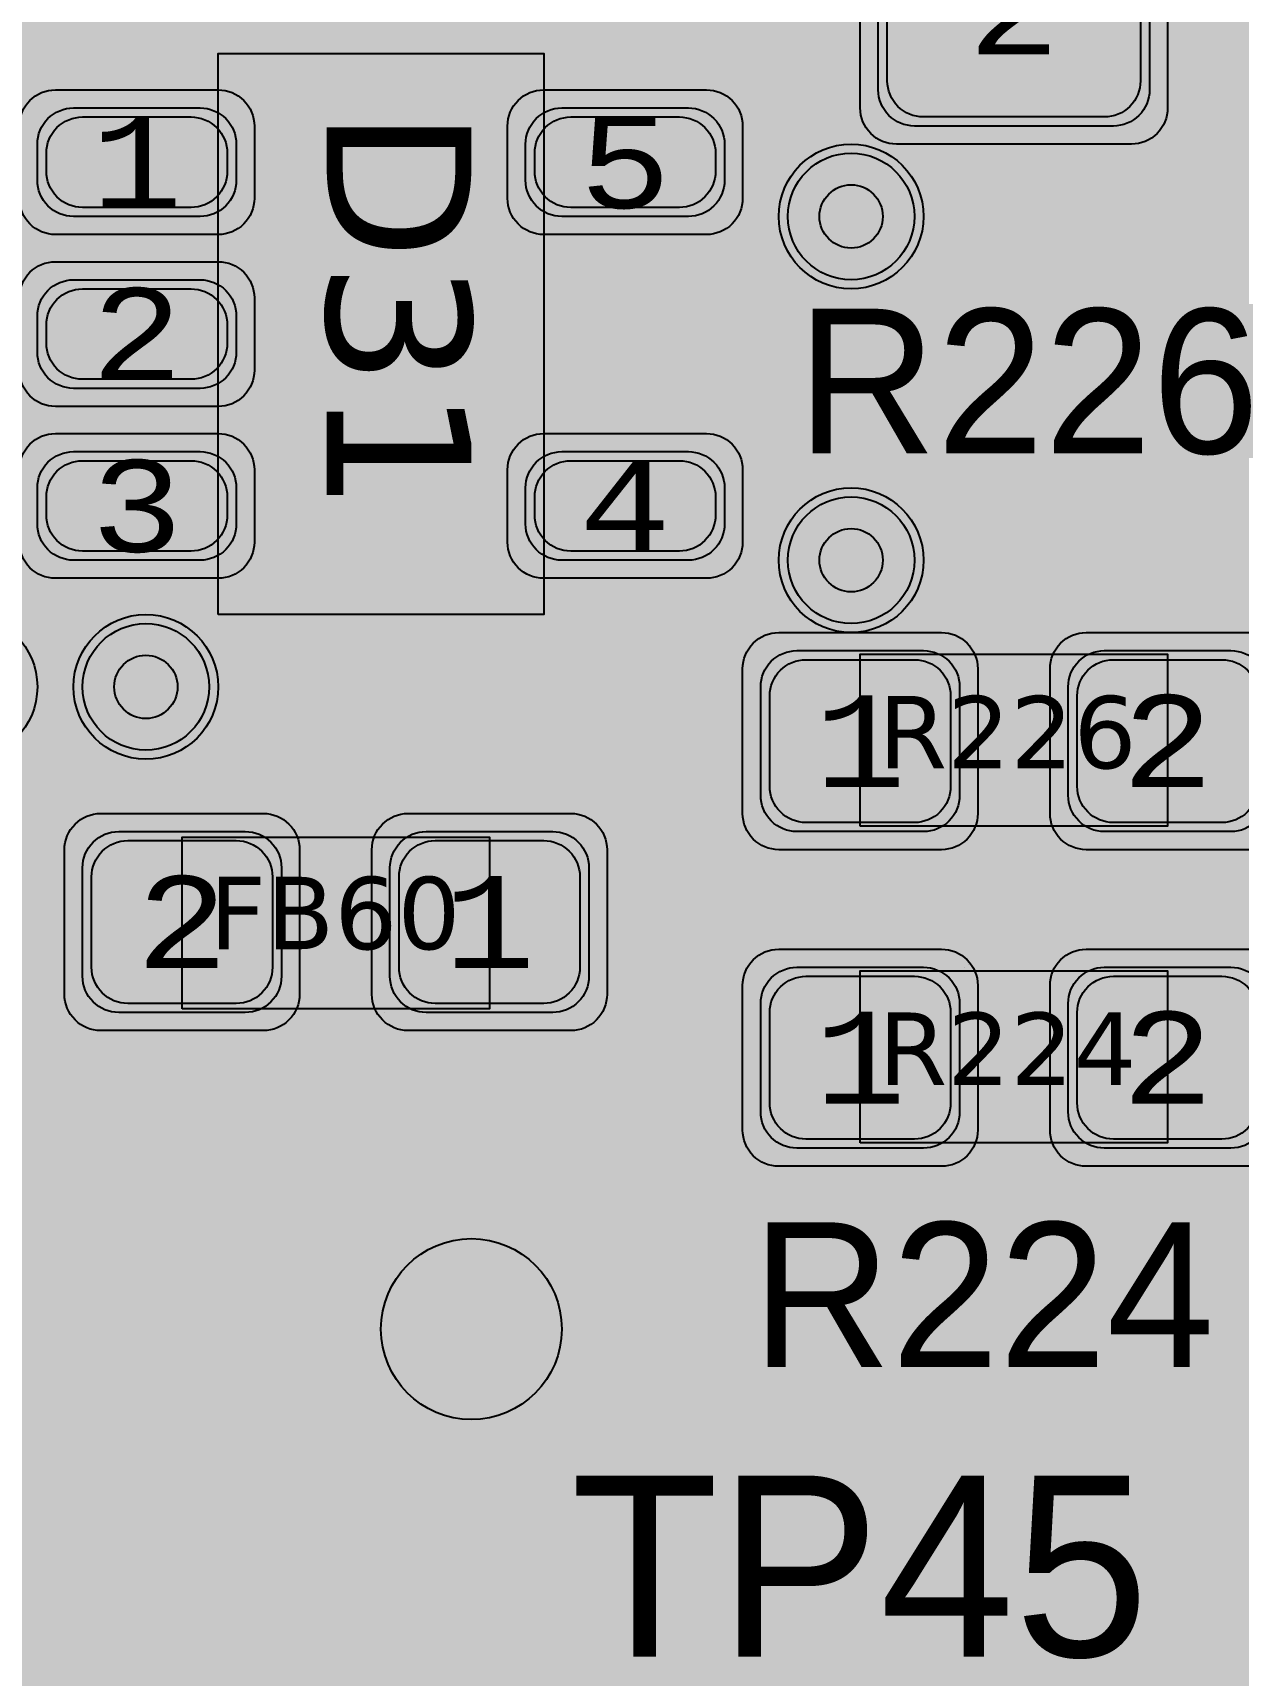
# Model space of a CAD drawing. Extents: x -28 to 199, y -61 to 255.
# Drawn here: x 143.07 to 149.74, y 204.84 to 213.92 of the extents above; entities that cross this region are included whole.
import ezdxf
from ezdxf.enums import TextEntityAlignment as Align

# ---------------------------------------------------------------- set-up
doc = ezdxf.new("R2010")
doc.units = 0
doc.header["$MEASUREMENT"] = 0
for name, color, linetype in [('ASSEMBLY_OUTLINES_TOP', 102, 'CONTINUOUS'), ('ASSEMBLY_PART_NUMBERS_BTM', 191, 'CONTINUOUS'), ('ASSEMBLY_PART_NUMBERS_TOP', 102, 'CONTINUOUS'), ('ASSEMBLY_REF_DES_TOP', 102, 'CONTINUOUS'), ('DRILL_DRAWING', 21, 'CONTINUOUS'), ('GENERATED_SILKSCREEN_BTM', 255, 'CONTINUOUS'), ('GENERATED_SILKSCREEN_TOP', 140, 'CONTINUOUS'), ('MOUNTING_HOLES_LAYER_2', 42, 'CONTINUOUS'), ('MOUNTING_HOLES_LAYER_3', 42, 'CONTINUOUS'), ('MOUNTING_HOLES_LAYER_BOT21', 42, 'CONTINUOUS'), ('MOUNTING_HOLES_LAYER_TOP', 42, 'CONTINUOUS'), ('PART_PADS_SMD_TOP', 150, 'CONTINUOUS'), ('PIN_NUMBERS_BTM', 8, 'CONTINUOUS'), ('PIN_NUMBERS_TOP', 8, 'CONTINUOUS'), ('PLACEMENT_OUTLINES_TOP', 130, 'CONTINUOUS'), ('PLANE_DATA_LAYER_BOTTOM', 10, 'CONTINUOUS'), ('PLANE_SHAPES_LAYER_2', 230, 'CONTINUOUS'), ('PLANE_SHAPES_LAYER_3', 81, 'CONTINUOUS'), ('PLANE_SHAPES_LAYER_BOTTOM', 10, 'CONTINUOUS'), ('SILKSCREEN_OUTLINES_TOP', 150, 'CONTINUOUS'), ('SILKSCREEN_REF_DES_BTM', 211, 'CONTINUOUS'), ('SILKSCREEN_REF_DES_TOP', 150, 'CONTINUOUS'), ('SOLDERMASK_PADS_TOP', 180, 'CONTINUOUS'), ('SOLDERPASTE_PADS_TOP', 180, 'CONTINUOUS'), ('TRACES_LAYER_2', 230, 'CONTINUOUS'), ('TRACES_LAYER_BOTTOM', 10, 'CONTINUOUS'), ('TRACES_LAYER_TOP', 150, 'CONTINUOUS'), ('VIA_HOLES_LAYER_2', 30, 'CONTINUOUS'), ('VIA_HOLES_LAYER_3', 30, 'CONTINUOUS'), ('VIA_HOLES_LAYER_BOTTOM', 30, 'CONTINUOUS'), ('VIA_HOLES_LAYER_TOP', 30, 'CONTINUOUS'), ('VIA_PADS_LAYER_2', 230, 'CONTINUOUS'), ('VIA_PADS_LAYER_3', 81, 'CONTINUOUS'), ('VIA_PADS_LAYER_BOTTOM', 10, 'CONTINUOUS'), ('VIA_PADS_LAYER_TOP', 150, 'CONTINUOUS')]:
    doc.layers.add(name, color=color, linetype=linetype)
doc.styles.add('COURIER_NEW', font='COUR.TTF')
doc.styles.add('VERDANA', font='verdana.TTF')
doc.styles.add('VERIBEST_GERBER_0', font='txt')

msp = doc.modelspace()

# ---------------------------------------------------------------- hatches: boundary and pattern name
at = {"layer": 'MOUNTING_HOLES_LAYER_2'}
h = msp.add_hatch(color=256, dxfattribs=at)
edge = h.paths.add_edge_path()
edge.add_arc((145.5, 206.75), 0.5, 0, 360)
at = {"layer": 'MOUNTING_HOLES_LAYER_3'}
h = msp.add_hatch(color=256, dxfattribs=at)
edge = h.paths.add_edge_path()
edge.add_arc((145.5, 206.75), 0.5, 0, 360)
at = {"layer": 'MOUNTING_HOLES_LAYER_BOT21'}
h = msp.add_hatch(color=256, dxfattribs=at)
edge = h.paths.add_edge_path()
edge.add_arc((145.5, 206.75), 0.5, 0, 360)
at = {"layer": 'MOUNTING_HOLES_LAYER_TOP'}
h = msp.add_hatch(color=256, dxfattribs=at)
edge = h.paths.add_edge_path()
edge.add_arc((145.5, 206.75), 0.5, 0, 360)
at = {"layer": 'PLANE_DATA_LAYER_BOTTOM'}
h = msp.add_hatch(color=256, dxfattribs=at)
h.paths.add_polyline_path([(149, 169.0762, -0.414213562373095), (148.9238, 169), (147.000008, 169, 0.414213562373095), (147, 168.999992), (147, 168.9142, -0.414213562373095), (146.9238, 168.838), (146.916836, 168.838, 0.1989121654681667), (146.650257, 168.727579), (143.944996, 166.022318, -0.1989133663345656), (143.891114, 166), (137.250008, 166), (137.250004, 165.999999, -0.1462038582376008), (137.2082, 165.987508), (134.125814, 165.987508, 0.1989121654681667), (133.859235, 165.877087), (133.754466, 165.772318, -0.1989133663345372), (133.700584, 165.75), (130.8262, 165.75, -0.414213562373095), (130.75, 165.8262), (130.75, 166.249992, 0.414213562373095), (130.749992, 166.25), (120.250008, 166.25, 0.414213562373095), (120.25, 166.249992), (120.25, 164.5762, -0.414213562373095), (120.1738, 164.5), (119.753893, 164.5, -0.1385740107174841), (119.714013, 164.511269, 0.2825715138385524), (119.085987, 164.511269, -0.1385740107174437), (119.046107, 164.5), (108.750008, 164.5, 0.414213562373095), (108.75, 164.499992), (108.75, 161.5762, -0.414213562373095), (108.6738, 161.5), (108.5762, 161.5, -0.414213562373095), (108.5, 161.5762), (108.5, 161.9, 0.414213562373095), (108.05, 162.35), (106.95, 162.35, 0.3417826534714845), (106.514377, 162.012837, -0.4469152351943249), (106.413497, 161.960731, 0.4438706376830999), (105.620728, 161.556344, -0.3389471313174167), (105.54716, 161.5), (94.5762, 161.5, -0.414213562373095), (94.5, 161.5762), (94.5, 164.712074, -0.1989099556853327), (94.522318, 164.765955), (99.853553, 170.09719, 0.1989122151386037), (100, 170.450743), (100, 172.1738, -0.414213562373095), (100.0762, 172.25), (130.749992, 172.25, 0.414213562373095), (130.75, 172.250008), (130.75, 194.117184, -0.198909955685367), (130.772318, 194.171065), (131.344755, 194.743502, 0.1989121882725125), (131.469235, 195.044022), (131.469235, 198.379979, 0.1989121882725125), (131.344755, 198.680499), (130.772318, 199.252936, -0.198909955685367), (130.75, 199.306817), (130.75, 214.914737, -0.414213562373095), (130.8262, 214.990937), (147.279128, 214.990937, -0.1989133663345656), (147.33301, 214.968619), (148.977682, 213.323947, -0.198909955685367), (149, 213.270066)], flags=0)
h.paths.add_polyline_path([(110.25, 165.75, -0.9999999999999999), (112.25, 165.75, -0.9999999999999999)], flags=0)
h.paths.add_polyline_path([(113.75, 169.75, -0.9999999999999999), (116.75, 169.75, -0.9999999999999999)], flags=0)
h.paths.add_polyline_path([(118.5, 169.75, -0.9999999999999999), (121.5, 169.75, -0.9999999999999999)], flags=0)
h.paths.add_polyline_path([(134.21, 170.75, 0.414213562373095), (134.46, 171), (134.46, 172.5, 0.414213562373095), (134.21, 172.75), (132.71, 172.75, 0.414213562373095), (132.46, 172.5), (132.46, 171, 0.414213562373095), (132.71, 170.75)], flags=0)
h.paths.add_polyline_path([(134.21, 177, 0.414213562373095), (134.46, 177.25), (134.46, 178.75, 0.414213562373095), (134.21, 179), (132.71, 179, 0.414213562373095), (132.46, 178.75), (132.46, 177.25, 0.414213562373095), (132.71, 177)], flags=0)
h.paths.add_polyline_path([(134.21, 183.25, 0.414213562373095), (134.46, 183.5), (134.46, 185, 0.414213562373095), (134.21, 185.25), (132.71, 185.25, 0.414213562373095), (132.46, 185), (132.46, 183.5, 0.414213562373095), (132.71, 183.25)], flags=0)
h.paths.add_polyline_path([(132.46, 190.5, -0.9999999999999999), (134.46, 190.5, -0.9999999999999999)], flags=0)
h.paths.add_polyline_path([(132.46, 196.75, -0.9999999999999999), (134.46, 196.75, -0.9999999999999999)], flags=0)
h.paths.add_polyline_path([(135, 171.75, -0.9999999999999999), (137, 171.75, -0.9999999999999999)], flags=0)
h.paths.add_polyline_path([(135, 178, -0.9999999999999999), (137, 178, -0.9999999999999999)], flags=0)
h.paths.add_polyline_path([(135, 184.25, -0.9999999999999999), (137, 184.25, -0.9999999999999999)], flags=0)
h.paths.add_polyline_path([(135, 190.5, -0.9999999999999999), (137, 190.5, -0.9999999999999999)], flags=0)
h.paths.add_polyline_path([(135, 196.75, -0.9999999999999999), (137, 196.75, -0.9999999999999999)], flags=0)
h.paths.add_polyline_path([(139.749992, 169, 0.414213562373095), (139.75, 169.000008), (139.75, 198.249992, 0.414213562373095), (139.749992, 198.25), (137.250008, 198.25, 0.414213562373095), (137.25, 198.249992), (137.25, 169.000008, 0.414213562373095), (137.250008, 169)], flags=0)
h.paths.add_polyline_path([(142.1, 210.3, -0.9999999999999999), (143.29999999999998, 210.3, -0.9999999999999999)], flags=0)
h.paths.add_polyline_path([(144.1, 179.2, 0.1385725087961841), (144.011269, 179.514013, -0.1385740107174031), (144, 179.553893), (144, 192.314146, 0.1989122151386141), (143.853553, 192.667699), (142.111055, 194.410197, 0.0466846266150895), (142.039326, 194.469652, -0.0466839603697562), (142.028394, 194.478712), (141.903793, 194.603313, -0.1385728852908003), (141.883563, 194.639481, 0.8890740124386082), (140.7, 194.500003), (140.7, 194.499999, 0.3470511284967519), (141.160519, 193.916437, -0.1385728852908476), (141.196687, 193.896207), (141.389803, 193.703091, 0.0466846266150975), (141.461532, 193.643636, -0.0466839603697036), (141.472464, 193.634576), (142.977682, 192.129358, -0.198909955685367), (143, 192.075477), (143, 179.553893, -0.1385740107174032), (142.988731, 179.514013, 0.1385725087961841), (142.9, 179.2, 0.9999999999999999)], flags=0)
h.paths.add_polyline_path([(143, 169, -0.9999999999999999), (145, 169, -0.9999999999999999)], flags=0)
h.paths.add_polyline_path([(145.3, 169.7, -0.9999999999999999), (146.5, 169.7, -0.9999999999999999)], flags=0)
h.paths.add_polyline_path([(144.5, 206.75, -0.9999999999999999), (146.5, 206.75, -0.9999999999999999)], flags=0)
h.paths.add_polyline_path([(145.6, 187.2, -0.9999999999999999), (146.79999999999998, 187.2, -0.9999999999999999)], flags=0)
h.paths.add_polyline_path([(148.111269, 212.585987, 0.1385725087961841), (148.2, 212.9, 0.9999999999999999), (147, 212.9, 0.1385725087961841), (147.088731, 212.585987, -0.1385740107174032), (147.1, 212.546107), (147.1, 211.353893, -0.1385740107174842), (147.088731, 211.314013, 0.1385725087961739), (147, 211, 0.9999999999999999), (148.2, 211, 0.1385725087961739), (148.111269, 211.314013, -0.1385740107174841), (148.1, 211.353893), (148.1, 212.546107, -0.1385740107174031)], flags=0)
h.paths.add_polyline_path([(145.75, 199.25, -0.9999999999999999), (148.75, 199.25, -0.9999999999999999)], flags=0)
h.paths.add_polyline_path([(146.551388, 201.672619, 6.595924566415619), (145.922619, 202.301388, -0.1217123035593108), (145.931388, 202.265899), (145.931388, 202.265898, -0.5165321972622035), (145.830039, 202.193968, 0.5165316951389798), (144.5, 201.250001), (144.5, 201.25, 0.9999999999999999), (146.5, 201.25), (146.5, 201.250002, 0.0842844278408749), (146.443968, 201.580039, -0.6810727290850475)], flags=0)
at = {"layer": 'PLANE_SHAPES_LAYER_2'}
h = msp.add_hatch(color=256, dxfattribs=at)
h.paths.add_polyline_path([(169.5, 129.25), (149.5, 129.25), (142.25, 122), (142.25, 90.5), (147.5, 90.5), (147.5, 80), (154, 80), (154, 69.25), (131.75, 69.25), (131.75, 73.25), (121.25, 73.25), (121.25, 81), (110.5, 81), (110.5, 125.75), (106.5, 125.75), (106.5, 128.75), (93.5, 128.75), (93.5, 120.25), (91.75, 120.25), (91.75, 121.5), (80, 121.5), (80, 118.25), (73.25, 118.25), (73.25, 124.5), (67.5, 124.5), (67.5, 128), (57.75, 128), (57.75, 120.25), (55.25, 120.25), (55.25, 121.5), (47.5, 121.5), (47.5, 119), (35, 119), (35, 134.75), (32.75, 134.75), (32.75, 159.75), (29.25, 159.75), (29.25, 175.25), (22.5, 175.25), (22.5, 195.25), (17.25, 195.25), (17.25, 198), (22.5, 198), (22.5, 216.5), (40.25, 216.5), (40.25, 235.5), (54.5, 235.5), (54.5, 254), (87.25, 254), (87.25, 236.25), (86.25, 236.25), (86.25, 228.75), (81, 228.75), (81, 218.75), (95.25, 218.75), (95.25, 194.5), (87, 194.5), (87, 172), (131.1, 172), (131.1, 208.75), (115.5, 208.75), (115.5, 213.75), (106.75, 213.75), (106.75, 218.75), (110.25, 222.25), (110.25, 226.25), (142.5, 226.25), (142.5, 221.5), (160.5, 221.5), (160.5, 240.75), (169.5, 240.75)])
h.paths.add_polyline_path([(35.5, 149.5), (41.75, 149.5), (41.75, 152), (39.25, 152), (39.25, 154), (37.75, 154), (37.75, 152), (35.5, 152)], flags=16)
h.paths.add_polyline_path([(37.5, 125.75), (37.5, 128.75), (42.75, 128.75), (42.75, 125.75)], flags=16)
h.paths.add_polyline_path([(52, 127.75), (52, 130.75), (54.25, 130.75), (54.25, 127.75)], flags=16)
h.paths.add_polyline_path([(50.75, 219.5), (50.75, 226.5), (71.75, 226.5), (71.75, 219.5)], flags=16)
h.paths.add_polyline_path([(66.5, 150.75), (66.5, 177.5), (72.25, 177.5), (72.25, 150.75)], flags=16)
h.paths.add_polyline_path([(47.25, 185.25), (73, 185.25), (73, 188.25), (70.25, 188.25), (70.25, 191), (47.25, 191)], flags=16)
h.paths.add_polyline_path([(84.5, 208), (84.5, 212.75), (85, 212.75), (85, 208)], flags=16)
h.paths.add_polyline_path([(61.5, 137.25), (87.75, 137.25), (87.75, 140.5), (84.75, 140.5), (84.75, 143), (61.5, 143)], flags=16)
h.paths.add_polyline_path([(88.75, 127), (88.75, 130), (91, 130), (91, 127)], flags=16)
h.paths.add_polyline_path([(85.5, 130.25), (85.5, 132.5), (91, 132.5), (91, 130.25)], flags=16)
h.paths.add_polyline_path([(108.75, 142.25), (135.75, 142.25), (135.75, 145.75), (132.25, 145.75), (132.25, 149), (108.75, 149)], flags=16)
h.paths.add_polyline_path([(114.25, 126.75), (140.75, 126.75), (140.75, 129.75), (137.25, 129.75), (137.25, 133), (114.25, 133)], flags=16)
h.paths.add_polyline_path([(155.25, 180.25), (166.25, 180.25), (166.25, 186.25), (152.25, 186.25), (152.25, 183), (155.25, 183)], flags=16)
at = {"layer": 'PLANE_SHAPES_LAYER_3'}
h = msp.add_hatch(color=256, dxfattribs=at)
h.paths.add_polyline_path([(169.5, 129.25), (149.5, 129.25), (142.25, 122), (142.25, 90.5), (147.5, 90.5), (147.5, 80), (154, 80), (154, 69.25), (131.75, 69.25), (131.75, 73.25), (121.25, 73.25), (121.25, 81), (110.5, 81), (110.5, 125.75), (106.5, 125.75), (106.5, 128.75), (93.5, 128.75), (93.5, 120.25), (91.75, 120.25), (91.75, 121.5), (80, 121.5), (80, 118.25), (73.25, 118.25), (73.25, 124.5), (67.5, 124.5), (67.5, 127.75), (58.25, 127.75), (58.25, 130.25), (88.75, 130.25), (88.75, 127), (91, 127), (91, 132.5), (55, 132.5), (55, 131.25), (52, 131.25), (52, 127.75), (55, 127.75), (55, 127.25), (57.75, 127.25), (57.75, 120.25), (55.25, 120.25), (55.25, 121.5), (47.5, 121.5), (47.5, 119), (35, 119), (35, 134.75), (32.75, 134.75), (32.75, 159.75), (29.25, 159.75), (29.25, 175.25), (22.5, 175.25), (22.5, 195.25), (17.25, 195.25), (17.25, 198), (22.5, 198), (22.5, 216.5), (40.25, 216.5), (40.25, 235.5), (54.5, 235.5), (54.5, 254), (87.25, 254), (87.25, 236.25), (86.25, 236.25), (86.25, 228.75), (81, 228.75), (81, 218.75), (95.25, 218.75), (95.25, 194.5), (87, 194.5), (87, 172), (131.1, 172), (131.1, 208.75), (115.5, 208.75), (115.5, 213.75), (106.75, 213.75), (106.75, 218.75), (110.25, 222.25), (110.25, 226.25), (142.5, 226.25), (142.5, 221.5), (160.5, 221.5), (160.5, 240.75), (169.5, 240.75)])
h.paths.add_polyline_path([(35.5, 149.5), (41.75, 149.5), (41.75, 152), (39.25, 152), (39.25, 154), (37.75, 154), (37.75, 152), (35.5, 152)], flags=16)
h.paths.add_polyline_path([(37.5, 125.75), (37.5, 128.75), (42.75, 128.75), (42.75, 125.75)], flags=16)
h.paths.add_polyline_path([(50.75, 219.5), (50.75, 226.5), (71.75, 226.5), (71.75, 219.5)], flags=16)
h.paths.add_polyline_path([(66.5, 150.75), (66.5, 177.5), (72.25, 177.5), (72.25, 150.75)], flags=16)
h.paths.add_polyline_path([(47.25, 185.25), (73, 185.25), (73, 188.25), (70.25, 188.25), (70.25, 191), (47.25, 191)], flags=16)
h.paths.add_polyline_path([(84.5, 208), (84.5, 212.75), (85, 212.75), (85, 208)], flags=16)
h.paths.add_polyline_path([(61.5, 137.25), (87.75, 137.25), (87.75, 140.5), (84.75, 140.5), (84.75, 143), (61.5, 143)], flags=16)
h.paths.add_polyline_path([(108.75, 142.25), (135.75, 142.25), (135.75, 145.75), (132.25, 145.75), (132.25, 149), (108.75, 149)], flags=16)
h.paths.add_polyline_path([(114.25, 126.75), (140.75, 126.75), (140.75, 129.75), (137.25, 129.75), (137.25, 133), (114.25, 133)], flags=16)
h.paths.add_polyline_path([(155.25, 180.25), (166.25, 180.25), (166.25, 186.25), (152.25, 186.25), (152.25, 183), (155.25, 183)], flags=16)
at = {"layer": 'VIA_HOLES_LAYER_2'}
h = msp.add_hatch(color=256, dxfattribs=at)
edge = h.paths.add_edge_path()
edge.add_arc((147.6, 212.9), 0.175, 0, 360)
h = msp.add_hatch(color=256, dxfattribs=at)
edge = h.paths.add_edge_path()
edge.add_arc((147.6, 211), 0.175, 0, 360)
h = msp.add_hatch(color=256, dxfattribs=at)
edge = h.paths.add_edge_path()
edge.add_arc((143.7, 210.3), 0.175, 0, 360)
at = {"layer": 'VIA_HOLES_LAYER_3'}
h = msp.add_hatch(color=256, dxfattribs=at)
edge = h.paths.add_edge_path()
edge.add_arc((147.6, 212.9), 0.175, 0, 360)
h = msp.add_hatch(color=256, dxfattribs=at)
edge = h.paths.add_edge_path()
edge.add_arc((147.6, 211), 0.175, 0, 360)
h = msp.add_hatch(color=256, dxfattribs=at)
edge = h.paths.add_edge_path()
edge.add_arc((143.7, 210.3), 0.175, 0, 360)
at = {"layer": 'VIA_HOLES_LAYER_BOTTOM'}
h = msp.add_hatch(color=256, dxfattribs=at)
edge = h.paths.add_edge_path()
edge.add_arc((147.6, 212.9), 0.175, 0, 360)
h = msp.add_hatch(color=256, dxfattribs=at)
edge = h.paths.add_edge_path()
edge.add_arc((147.6, 211), 0.175, 0, 360)
h = msp.add_hatch(color=256, dxfattribs=at)
edge = h.paths.add_edge_path()
edge.add_arc((143.7, 210.3), 0.175, 0, 360)
at = {"layer": 'VIA_HOLES_LAYER_TOP'}
h = msp.add_hatch(color=256, dxfattribs=at)
edge = h.paths.add_edge_path()
edge.add_arc((147.6, 212.9), 0.175, 0, 360)
h = msp.add_hatch(color=256, dxfattribs=at)
edge = h.paths.add_edge_path()
edge.add_arc((147.6, 211), 0.175, 0, 360)
h = msp.add_hatch(color=256, dxfattribs=at)
edge = h.paths.add_edge_path()
edge.add_arc((143.7, 210.3), 0.175, 0, 360)

# ---------------------------------------------------------------- linework, layer by layer
at = {"layer": 'ASSEMBLY_OUTLINES_TOP', "const_width": 0.1}
msp.add_lwpolyline([(144.1, 210.7), (144.1, 213.8), (145.9, 213.8), (145.9, 210.7)], close=True, dxfattribs=at)
at = {"layer": 'ASSEMBLY_OUTLINES_TOP'}
for points in [[(147.65, 209.53), (147.65, 210.48), (149.35, 210.48), (149.35, 209.53)], [(143.9, 208.52), (143.9, 209.47), (145.6, 209.47), (145.6, 208.52)], [(147.65, 207.78), (147.65, 208.73), (149.35, 208.73), (149.35, 207.78)]]:
    msp.add_lwpolyline(points, close=True, dxfattribs=at)
at = {"layer": 'GENERATED_SILKSCREEN_BTM', "const_width": 0.15}
for points in [[(148.46, 210.6418), (148.4576, 210.6478), (148.4564, 210.6514), (148.4552, 210.6574), (148.4552, 211.2646), (148.4576, 211.273), (148.4636, 211.279), (148.4708, 211.2862), (148.4792, 211.2886), (149.6312, 211.2886), (149.6408, 211.2862), (149.6468, 211.279), (149.654, 211.273), (149.6552, 211.2646), (149.6552, 210.6574), (149.6552, 210.6526), (149.654, 210.6502), (149.6528, 210.6466), (149.6504, 210.6418), (149.486, 210.439), (149.4812, 210.4354), (149.4788, 210.4342), (149.4728, 210.4318), (149.4668, 210.4306), (148.6436, 210.4306), (148.6376, 210.4318), (148.634, 210.4342), (148.6304, 210.4342), (148.6292, 210.4354), (148.628, 210.4378), (148.6244, 210.439), (148.46, 210.6418)], [(148.5044, 211.2382), (148.5044, 210.6658), (148.6556, 210.4786), (149.4548, 210.4786), (149.606, 210.6658), (149.606, 211.2382), (148.5044, 211.2382)], [(149.6312, 209.425), (149.6408, 209.4238), (149.6468, 209.4178), (149.6504, 209.4094), (149.6516, 209.401), (149.6504, 209.3926), (149.6468, 209.3854), (149.6408, 209.3794), (149.6312, 209.377), (149.2676, 209.377), (149.2676, 209.3206), (149.2652, 209.3122), (149.2604, 209.305), (149.252, 209.3014), (149.2436, 209.3002), (149.234, 209.3014), (149.2256, 209.305), (149.2196, 209.3122), (149.2184, 209.3206), (149.2184, 209.377), (148.5128, 209.377), (148.5068, 209.3782), (148.502, 209.3806), (148.4972, 209.3866), (148.4936, 209.3926), (148.4912, 209.3998), (148.49, 209.407), (148.4912, 209.413), (148.496, 209.419), (149.2244, 210.1474), (149.2316, 210.1522), (149.2388, 210.1546), (149.246, 210.1534), (149.2544, 210.1486), (149.2604, 210.1462), (149.264, 210.1414), (149.2664, 210.1366), (149.2676, 210.1306), (149.2676, 209.425), (149.6312, 209.425)], [(149.2184, 210.0706), (148.574, 209.425), (149.2184, 209.425), (149.2184, 210.0706)], [(148.46, 208.3726), (148.6244, 208.171), (148.6304, 208.1674), (148.6352, 208.1662), (148.6388, 208.1638), (148.6436, 208.1626), (148.808, 208.1626), (148.8116, 208.1638), (148.82, 208.1662), (148.826, 208.1674), (148.8284, 208.171), (149.4776, 208.9702), (149.606, 208.9702), (149.606, 208.1866), (149.6084, 208.1782), (149.6132, 208.171), (149.6216, 208.1674), (149.6312, 208.1662), (149.6396, 208.1674), (149.648, 208.171), (149.6528, 208.1782), (149.6552, 208.1866), (149.6552, 208.9954), (149.6528, 209.005), (149.6468, 209.011), (149.6408, 209.017), (149.6312, 209.0194), (149.4668, 209.0194), (149.4632, 209.0182), (149.4548, 209.0158), (149.4512, 209.0134), (149.4488, 209.011), (149.4464, 209.0086), (148.796, 208.2106), (148.6556, 208.2106), (148.5044, 208.3978), (148.5044, 208.7854), (148.664, 208.981), (148.6664, 208.9894), (148.6652, 208.9966), (148.6616, 209.005), (148.6544, 209.0098), (148.6472, 209.0146), (148.6388, 209.0158), (148.6304, 209.0146), (148.6244, 209.0086), (148.46, 208.807), (148.4588, 208.8022), (148.4576, 208.7986), (148.4564, 208.7974), (148.4552, 208.7926), (148.4552, 208.3882), (148.4564, 208.3834), (148.4564, 208.3822), (148.4576, 208.381), (148.4588, 208.3774), (148.46, 208.3726)]]:
    msp.add_lwpolyline(points, dxfattribs=at)
at = {"layer": 'GENERATED_SILKSCREEN_TOP', "const_width": 0.15}
for points in [[(145.900005, 213.556176, 9.7912e-06), (145.899995, 213.556172), (145.899995, 213.799995), (144.100005, 213.799995), (144.100005, 213.556172, 9.7912e-06), (144.099995, 213.556176), (144.099995, 213.8, -0.4142135624), (144.1, 213.800005), (145.9, 213.800005, -0.4142135624), (145.900005, 213.8), (145.900005, 213.556176)], [(144.100005, 212.606172, 9.7912e-06), (144.099995, 212.606176), (144.099995, 212.843824, 9.7912e-06), (144.100005, 212.843828), (144.100005, 212.606172)], [(145.900005, 211.656176, 9.7912e-06), (145.899995, 211.656172), (145.899995, 212.843828, 9.7912e-06), (145.900005, 212.843824), (145.900005, 211.656176)], [(144.100005, 211.656172, 9.7912e-06), (144.099995, 211.656176), (144.099995, 211.893824, 9.7912e-06), (144.100005, 211.893828), (144.100005, 211.656172)], [(145.900005, 210.7, -0.4142135624), (145.9, 210.699995), (144.1, 210.699995, -0.4142135624), (144.099995, 210.7), (144.099995, 210.943824, 9.7912e-06), (144.100005, 210.943828), (144.100005, 210.700005), (145.899995, 210.700005), (145.899995, 210.943828, 9.7912e-06), (145.900005, 210.943824), (145.900005, 210.7)], [(148.792098, 210.480005, 1.22306e-05), (148.792089, 210.479995), (148.207911, 210.479995, 1.22306e-05), (148.207902, 210.480005), (148.792098, 210.480005)], [(145.033844, 209.470005, 1.1642e-05), (145.033836, 209.469995), (144.466164, 209.469995, 1.1642e-05), (144.466156, 209.470005), (145.033844, 209.470005)], [(148.783844, 209.529995), (148.216156, 209.529995, 1.1642e-05), (148.216164, 209.530005), (148.783836, 209.530005, 1.1642e-05), (148.783844, 209.529995)], [(148.792098, 208.730005, 1.22306e-05), (148.792089, 208.729995), (148.207911, 208.729995, 1.22306e-05), (148.207902, 208.730005), (148.792098, 208.730005)], [(145.042098, 208.519995), (144.457902, 208.519995, 1.22306e-05), (144.457911, 208.520005), (145.042089, 208.520005, 1.22306e-05), (145.042098, 208.519995)], [(148.783844, 207.779995), (148.216156, 207.779995, 1.1642e-05), (148.216164, 207.780005), (148.783836, 207.780005, 1.1642e-05), (148.783844, 207.779995)]]:
    msp.add_lwpolyline(points, format="xyb", dxfattribs=at)
for points in [[(147.9744, 212.0724), (147.9768, 212.074), (147.9776, 212.078), (147.98, 212.082), (147.98, 212.086), (147.98, 212.2508), (147.98, 212.2548), (147.9776, 212.2572), (147.9776, 212.2596), (147.9768, 212.2604), (147.976, 212.2612), (147.9744, 212.2628), (147.8384, 212.3732), (147.8344, 212.3748), (147.8312, 212.3756), (147.828, 212.3764), (147.4248, 212.3764), (147.4176, 212.3748), (147.4128, 212.3708), (147.4088, 212.366), (147.4072, 212.3604), (147.4072, 211.5924), (147.4088, 211.586), (147.4128, 211.582), (147.4176, 211.5796), (147.4232, 211.5788), (147.4296, 211.5796), (147.4352, 211.582), (147.4392, 211.586), (147.4408, 211.5924), (147.4408, 211.9604), (147.8168, 211.9604), (147.948, 211.5876), (147.9512, 211.582), (147.9568, 211.5788), (147.9632, 211.578), (147.968, 211.5796), (147.9728, 211.582), (147.9768, 211.586), (147.9792, 211.5916), (147.9776, 211.598), (147.8464, 211.9708), (147.9744, 212.0724)], [(148.5952, 212.3732), (148.7296, 212.2636), (148.732, 212.2596), (148.7328, 212.2564), (148.7344, 212.254), (148.7352, 212.2508), (148.7352, 212.1412), (148.7344, 212.138), (148.7328, 212.1332), (148.732, 212.1292), (148.7296, 212.1276), (148.1968, 211.6948), (148.1968, 211.6092), (148.7192, 211.6092), (148.7248, 211.6076), (148.7296, 211.6044), (148.732, 211.5988), (148.7328, 211.5924), (148.732, 211.5868), (148.7296, 211.5812), (148.7248, 211.578), (148.7192, 211.5764), (148.18, 211.5764), (148.1736, 211.578), (148.1696, 211.582), (148.1656, 211.586), (148.164, 211.5924), (148.164, 211.702), (148.1648, 211.7044), (148.1664, 211.71), (148.168, 211.7124), (148.1696, 211.714), (148.1712, 211.7156), (148.7032, 212.1492), (148.7032, 212.2428), (148.5784, 212.3436), (148.32, 212.3436), (148.1896, 212.2372), (148.184, 212.2356), (148.1784, 212.2364), (148.1736, 212.2388), (148.1704, 212.2436), (148.1672, 212.2484), (148.1664, 212.254), (148.1664, 212.2572), (148.1672, 212.2596), (148.1712, 212.2636), (148.3056, 212.3732), (148.3088, 212.374), (148.3112, 212.3748), (148.312, 212.3756), (148.3152, 212.3764), (148.5848, 212.3764), (148.588, 212.3756), (148.5888, 212.3756), (148.5896, 212.3748), (148.592, 212.374), (148.5952, 212.3732)], [(149.3512, 212.3732), (149.4856, 212.2636), (149.488, 212.2596), (149.4888, 212.2564), (149.4904, 212.254), (149.4912, 212.2508), (149.4912, 212.1412), (149.4904, 212.138), (149.4888, 212.1332), (149.488, 212.1292), (149.4856, 212.1276), (148.9528, 211.6948), (148.9528, 211.6092), (149.4752, 211.6092), (149.4808, 211.6076), (149.4856, 211.6044), (149.488, 211.5988), (149.4888, 211.5924), (149.488, 211.5868), (149.4856, 211.5812), (149.4808, 211.578), (149.4752, 211.5764), (148.936, 211.5764), (148.9296, 211.578), (148.9256, 211.582), (148.9216, 211.586), (148.92, 211.5924), (148.92, 211.702), (148.9208, 211.7044), (148.9224, 211.71), (148.924, 211.7124), (148.9256, 211.714), (148.9272, 211.7156), (149.4592, 212.1492), (149.4592, 212.2428), (149.3344, 212.3436), (149.076, 212.3436), (148.9456, 212.2372), (148.94, 212.2356), (148.9344, 212.2364), (148.9296, 212.2388), (148.9264, 212.2436), (148.9232, 212.2484), (148.9224, 212.254), (148.9224, 212.2572), (148.9232, 212.2596), (148.9272, 212.2636), (149.0616, 212.3732), (149.0648, 212.374), (149.0672, 212.3748), (149.068, 212.3756), (149.0712, 212.3764), (149.3408, 212.3764), (149.344, 212.3756), (149.3448, 212.3756), (149.3456, 212.3748), (149.348, 212.374), (149.3512, 212.3732)], [(149.8176, 211.5796), (149.6832, 211.6892), (149.6816, 211.6908), (149.68, 211.6916), (149.6784, 211.694), (149.6768, 211.6996), (149.676, 211.702), (149.676, 212.2508), (149.6768, 212.2548), (149.6784, 212.258), (149.68, 212.2596), (149.6816, 212.2612), (149.6832, 212.2636), (149.8176, 212.3732)], [(147.4408, 212.3436), (147.8232, 212.3436), (147.948, 212.2428), (147.948, 212.094), (147.8232, 211.9924), (147.4408, 211.9924), (147.4408, 212.3436)], [(149.832, 212.3436), (149.7088, 212.2428), (149.7088, 211.9556), (149.8176, 212.0444)], [(149.7088, 211.914), (149.7088, 211.71), (149.832, 211.6092), (150.0904, 211.6092), (150.2152, 211.71), (150.2152, 211.914), (150.0904, 212.0156), (149.832, 212.0156), (149.7088, 211.914)], [(147.7244, 207.0224), (147.7268, 207.024), (147.7276, 207.028), (147.73, 207.032), (147.73, 207.036), (147.73, 207.2008), (147.73, 207.2048), (147.7276, 207.2072), (147.7276, 207.2096), (147.7268, 207.2104), (147.726, 207.2112), (147.7244, 207.2128), (147.5884, 207.3232), (147.5844, 207.3248), (147.5812, 207.3256), (147.578, 207.3264), (147.1748, 207.3264), (147.1676, 207.3248), (147.1628, 207.3208), (147.1588, 207.316), (147.1572, 207.3104), (147.1572, 206.5424), (147.1588, 206.536), (147.1628, 206.532), (147.1676, 206.5296), (147.1732, 206.5288), (147.1796, 206.5296), (147.1852, 206.532), (147.1892, 206.536), (147.1908, 206.5424), (147.1908, 206.9104), (147.5668, 206.9104), (147.698, 206.5376), (147.7012, 206.532), (147.7068, 206.5288), (147.7132, 206.528), (147.718, 206.5296), (147.7228, 206.532), (147.7268, 206.536), (147.7292, 206.5416), (147.7276, 206.548), (147.5964, 206.9208), (147.7244, 207.0224)], [(147.1908, 207.2936), (147.5732, 207.2936), (147.698, 207.1928), (147.698, 207.044), (147.5732, 206.9424), (147.1908, 206.9424), (147.1908, 207.2936)], [(148.3452, 207.3232), (148.4796, 207.2136), (148.482, 207.2096), (148.4828, 207.2064), (148.4844, 207.204), (148.4852, 207.2008), (148.4852, 207.0912), (148.4844, 207.088), (148.4828, 207.0832), (148.482, 207.0792), (148.4796, 207.0776), (147.9468, 206.6448), (147.9468, 206.5592), (148.4692, 206.5592), (148.4748, 206.5576), (148.4796, 206.5544), (148.482, 206.5488), (148.4828, 206.5424), (148.482, 206.5368), (148.4796, 206.5312), (148.4748, 206.528), (148.4692, 206.5264), (147.93, 206.5264), (147.9236, 206.528), (147.9196, 206.532), (147.9156, 206.536), (147.914, 206.5424), (147.914, 206.652), (147.9148, 206.6544), (147.9164, 206.66), (147.918, 206.6624), (147.9196, 206.664), (147.9212, 206.6656), (148.4532, 207.0992), (148.4532, 207.1928), (148.3284, 207.2936), (148.07, 207.2936), (147.9396, 207.1872), (147.934, 207.1856), (147.9284, 207.1864), (147.9236, 207.1888), (147.9204, 207.1936), (147.9172, 207.1984), (147.9164, 207.204), (147.9164, 207.2072), (147.9172, 207.2096), (147.9212, 207.2136), (148.0556, 207.3232), (148.0588, 207.324), (148.0612, 207.3248), (148.062, 207.3256), (148.0652, 207.3264), (148.3348, 207.3264), (148.338, 207.3256), (148.3388, 207.3256), (148.3396, 207.3248), (148.342, 207.324), (148.3452, 207.3232)], [(149.1012, 207.3232), (149.2356, 207.2136), (149.238, 207.2096), (149.2388, 207.2064), (149.2404, 207.204), (149.2412, 207.2008), (149.2412, 207.0912), (149.2404, 207.088), (149.2388, 207.0832), (149.238, 207.0792), (149.2356, 207.0776), (148.7028, 206.6448), (148.7028, 206.5592), (149.2252, 206.5592), (149.2308, 206.5576), (149.2356, 206.5544), (149.238, 206.5488), (149.2388, 206.5424), (149.238, 206.5368), (149.2356, 206.5312), (149.2308, 206.528), (149.2252, 206.5264), (148.686, 206.5264), (148.6796, 206.528), (148.6756, 206.532), (148.6716, 206.536), (148.67, 206.5424), (148.67, 206.652), (148.6708, 206.6544), (148.6724, 206.66), (148.674, 206.6624), (148.6756, 206.664), (148.6772, 206.6656), (149.2092, 207.0992), (149.2092, 207.1928), (149.0844, 207.2936), (148.826, 207.2936), (148.6956, 207.1872), (148.69, 207.1856), (148.6844, 207.1864), (148.6796, 207.1888), (148.6764, 207.1936), (148.6732, 207.1984), (148.6724, 207.204), (148.6724, 207.2072), (148.6732, 207.2096), (148.6772, 207.2136), (148.8116, 207.3232), (148.8148, 207.324), (148.8172, 207.3248), (148.818, 207.3256), (148.8212, 207.3264), (149.0908, 207.3264), (149.094, 207.3256), (149.0948, 207.3256), (149.0956, 207.3248), (149.098, 207.324), (149.1012, 207.3232)], [(149.9156, 207.2992), (149.43, 206.8136), (149.4268, 206.8088), (149.4252, 206.804), (149.426, 206.7992), (149.4292, 206.7936), (149.4308, 206.7896), (149.434, 206.7872), (149.4372, 206.7856), (149.4412, 206.7848), (149.9116, 206.7848)], [(149.4812, 206.8176), (149.9116, 207.2464), (149.9116, 206.8176), (149.4812, 206.8176)], [(146.522, 204.943), (146.523, 204.936), (146.528, 204.93), (146.535, 204.927), (146.542, 204.926), (146.549, 204.927), (146.555, 204.93), (146.56, 204.936), (146.562, 204.943), (146.562, 205.882), (146.879, 205.882), (146.886, 205.884), (146.892, 205.888), (146.895, 205.895), (146.896, 205.902), (146.895, 205.91), (146.892, 205.917), (146.886, 205.922), (146.879, 205.923), (146.204, 205.923), (146.197, 205.922), (146.192, 205.917), (146.188, 205.91), (146.187, 205.902), (146.188, 205.895), (146.192, 205.888), (146.197, 205.884), (146.204, 205.882), (146.522, 205.882), (146.522, 204.943)], [(147.838, 205.543), (147.841, 205.545), (147.842, 205.55), (147.845, 205.555), (147.845, 205.56), (147.845, 205.766), (147.845, 205.771), (147.842, 205.774), (147.842, 205.777), (147.841, 205.778), (147.84, 205.779), (147.838, 205.781), (147.668, 205.919), (147.663, 205.921), (147.659, 205.922), (147.655, 205.923), (147.151, 205.923), (147.142, 205.921), (147.136, 205.916), (147.131, 205.91), (147.129, 205.903), (147.129, 204.943), (147.131, 204.935), (147.136, 204.93), (147.142, 204.927), (147.149, 204.926), (147.157, 204.927), (147.164, 204.93), (147.169, 204.935), (147.171, 204.943), (147.171, 205.403), (147.655, 205.403), (147.662, 205.404), (147.665, 205.405), (147.666, 205.405), (147.668, 205.406), (147.838, 205.543)], [(148.144, 205.287), (148.682, 205.823), (148.682, 205.287), (148.144, 205.287)], [(149.208, 205.579), (149.204, 205.578), (149.201, 205.577), (149.197, 205.575), (149.061, 205.465), (149.061, 205.882), (149.714, 205.882), (149.721, 205.884), (149.727, 205.888), (149.73, 205.895), (149.731, 205.902), (149.73, 205.91), (149.727, 205.916), (149.721, 205.921), (149.714, 205.923), (149.039, 205.923), (149.032, 205.921), (149.026, 205.916), (149.021, 205.91), (149.019, 205.903), (149.019, 205.422), (149.02, 205.415), (149.023, 205.41), (149.027, 205.407), (149.034, 205.405), (149.039, 205.403), (149.043, 205.402), (149.048, 205.403), (149.052, 205.406), (149.215, 205.539), (149.538, 205.539), (149.694, 205.412), (149.694, 205.09), (149.538, 204.965), (149.215, 204.965), (149.052, 205.097), (149.045, 205.1), (149.039, 205.1), (149.033, 205.096), (149.027, 205.091), (149.023, 205.084), (149.022, 205.077), (149.023, 205.07), (149.028, 205.065), (149.197, 204.927), (149.2, 204.925), (149.204, 204.925), (149.208, 204.923), (149.545, 204.923), (149.548, 204.923), (149.549, 204.924), (149.55, 204.924), (149.552, 204.925), (149.554, 204.925), (149.558, 204.927), (149.727, 205.065), (149.73, 205.068), (149.731, 205.07), (149.733, 205.076), (149.734, 205.08), (149.734, 205.422), (149.733, 205.426), (149.731, 205.432), (149.731, 205.434), (149.73, 205.435), (149.728, 205.437), (149.727, 205.439), (149.558, 205.575), (149.553, 205.577), (149.549, 205.578), (149.545, 205.579), (149.208, 205.579)], [(147.171, 205.882), (147.649, 205.882), (147.805, 205.756), (147.805, 205.57), (147.649, 205.443), (147.171, 205.443), (147.171, 205.882)], [(148.682, 204.943), (148.683, 204.935), (148.688, 204.93), (148.695, 204.927), (148.702, 204.926), (148.709, 204.927), (148.715, 204.93), (148.72, 204.935), (148.722, 204.943), (148.722, 205.246), (148.769, 205.246), (148.776, 205.248), (148.782, 205.252), (148.785, 205.259), (148.786, 205.266), (148.785, 205.274), (148.782, 205.281), (148.776, 205.286), (148.769, 205.287), (148.722, 205.287), (148.722, 205.875), (148.721, 205.88), (148.718, 205.884), (148.714, 205.888), (148.709, 205.891), (148.703, 205.893), (148.697, 205.894), (148.692, 205.893), (148.687, 205.889), (148.08, 205.282), (148.076, 205.276), (148.074, 205.27), (148.075, 205.264), (148.079, 205.257), (148.081, 205.252), (148.085, 205.249), (148.089, 205.247), (148.094, 205.246), (148.682, 205.246), (148.682, 204.943)]]:
    msp.add_lwpolyline(points, dxfattribs=at)
at = {"layer": 'MOUNTING_HOLES_LAYER_2'}
msp.add_circle((145.5, 206.75), 0.5, dxfattribs=at)
at = {"layer": 'MOUNTING_HOLES_LAYER_3'}
msp.add_circle((145.5, 206.75), 0.5, dxfattribs=at)
at = {"layer": 'MOUNTING_HOLES_LAYER_BOT21'}
msp.add_circle((145.5, 206.75), 0.5, dxfattribs=at)
at = {"layer": 'MOUNTING_HOLES_LAYER_TOP'}
msp.add_circle((145.5, 206.75), 0.5, dxfattribs=at)
at = {"layer": 'PART_PADS_SMD_TOP'}
for points in [[(147.75, 214.5, -0.4142135624), (147.95, 214.7), (149.05, 214.7, -0.4142135624), (149.25, 214.5), (149.25, 213.6, -0.4142135624), (149.05, 213.4), (147.95, 213.4, -0.4142135624), (147.75, 213.6)], [(143.1, 213.3, -0.4142135624), (143.3, 213.5), (144, 213.5, -0.4142135624), (144.2, 213.3), (144.2, 213.1, -0.4142135624), (144, 212.9), (143.3, 212.9, -0.4142135624), (143.1, 213.1)], [(145.8, 213.3, -0.4142135624), (146, 213.5), (146.7, 213.5, -0.4142135624), (146.9, 213.3), (146.9, 213.1, -0.4142135624), (146.7, 212.9), (146, 212.9, -0.4142135624), (145.8, 213.1)], [(143.1, 212.35, -0.4142135624), (143.3, 212.55), (144, 212.55, -0.4142135624), (144.2, 212.35), (144.2, 212.15, -0.4142135624), (144, 211.95), (143.3, 211.95, -0.4142135624), (143.1, 212.15)], [(143.1, 211.4, -0.4142135624), (143.3, 211.6), (144, 211.6, -0.4142135624), (144.2, 211.4), (144.2, 211.2, -0.4142135624), (144, 211), (143.3, 211, -0.4142135624), (143.1, 211.2)], [(145.8, 211.4, -0.4142135624), (146, 211.6), (146.7, 211.6, -0.4142135624), (146.9, 211.4), (146.9, 211.2, -0.4142135624), (146.7, 211), (146, 211, -0.4142135624), (145.8, 211.2)], [(147.1, 210.3, -0.4142135624), (147.3, 210.5), (148, 210.5, -0.4142135624), (148.2, 210.3), (148.2, 209.7, -0.4142135624), (148, 209.5), (147.3, 209.5, -0.4142135624), (147.1, 209.7)], [(148.8, 210.3, -0.4142135624), (149, 210.5), (149.7, 210.5, -0.4142135624), (149.9, 210.3), (149.9, 209.7, -0.4142135624), (149.7, 209.5), (149, 209.5, -0.4142135624), (148.8, 209.7)], [(144.45, 208.7, -0.4142135624), (144.25, 208.5), (143.55, 208.5, -0.4142135624), (143.35, 208.7), (143.35, 209.3, -0.4142135624), (143.55, 209.5), (144.25, 209.5, -0.4142135624), (144.45, 209.3)], [(146.15, 208.7, -0.4142135624), (145.95, 208.5), (145.25, 208.5, -0.4142135624), (145.05, 208.7), (145.05, 209.3, -0.4142135624), (145.25, 209.5), (145.95, 209.5, -0.4142135624), (146.15, 209.3)], [(147.1, 208.55, -0.4142135624), (147.3, 208.75), (148, 208.75, -0.4142135624), (148.2, 208.55), (148.2, 207.95, -0.4142135624), (148, 207.75), (147.3, 207.75, -0.4142135624), (147.1, 207.95)], [(148.8, 208.55, -0.4142135624), (149, 208.75), (149.7, 208.75, -0.4142135624), (149.9, 208.55), (149.9, 207.95, -0.4142135624), (149.7, 207.75), (149, 207.75, -0.4142135624), (148.8, 207.95)]]:
    msp.add_lwpolyline(points, format="xyb", close=True, dxfattribs=at)
at = {"layer": 'PLACEMENT_OUTLINES_TOP'}
for points in [[(144.1, 210.7), (144.1, 213.8), (145.9, 213.8), (145.9, 210.7)], [(147.65, 209.53), (147.65, 210.48), (149.35, 210.48), (149.35, 209.53)], [(143.9, 208.52), (143.9, 209.47), (145.6, 209.47), (145.6, 208.52)], [(147.65, 207.78), (147.65, 208.73), (149.35, 208.73), (149.35, 207.78)]]:
    msp.add_lwpolyline(points, close=True, dxfattribs=at)
at = {"layer": 'PLANE_SHAPES_LAYER_BOTTOM'}
msp.add_solid([(137.25, 198.25), (149.25, 198.25), (137.25, 215), (149.25, 215)], dxfattribs=at)
at = {"layer": 'SILKSCREEN_OUTLINES_TOP'}
for points in [[(144.1, 210.7), (144.1, 213.8), (145.9, 213.8), (145.9, 210.7)], [(147.65, 209.53), (147.65, 210.48), (149.35, 210.48), (149.35, 209.53)], [(143.9, 208.52), (143.9, 209.47), (145.6, 209.47), (145.6, 208.52)], [(147.65, 207.78), (147.65, 208.73), (149.35, 208.73), (149.35, 207.78)]]:
    msp.add_lwpolyline(points, close=True, dxfattribs=at)
at = {"layer": 'SOLDERMASK_PADS_TOP'}
for points in [[(147.65, 214.6, -0.4142135624), (147.85, 214.8), (149.15, 214.8, -0.4142135624), (149.35, 214.6), (149.35, 213.5, -0.4142135624), (149.15, 213.3), (147.85, 213.3, -0.4142135624), (147.65, 213.5)], [(143, 213.4, -0.4142135624), (143.2, 213.6), (144.1, 213.6, -0.4142135624), (144.3, 213.4), (144.3, 213, -0.4142135624), (144.1, 212.8), (143.2, 212.8, -0.4142135624), (143, 213)], [(145.7, 213.4, -0.4142135624), (145.9, 213.6), (146.8, 213.6, -0.4142135624), (147, 213.4), (147, 213, -0.4142135624), (146.8, 212.8), (145.9, 212.8, -0.4142135624), (145.7, 213)], [(143, 212.45, -0.4142135624), (143.2, 212.65), (144.1, 212.65, -0.4142135624), (144.3, 212.45), (144.3, 212.05, -0.4142135624), (144.1, 211.85), (143.2, 211.85, -0.4142135624), (143, 212.05)], [(143, 211.5, -0.4142135624), (143.2, 211.7), (144.1, 211.7, -0.4142135624), (144.3, 211.5), (144.3, 211.1, -0.4142135624), (144.1, 210.9), (143.2, 210.9, -0.4142135624), (143, 211.1)], [(145.7, 211.5, -0.4142135624), (145.9, 211.7), (146.8, 211.7, -0.4142135624), (147, 211.5), (147, 211.1, -0.4142135624), (146.8, 210.9), (145.9, 210.9, -0.4142135624), (145.7, 211.1)], [(147, 210.4, -0.4142135624), (147.2, 210.6), (148.1, 210.6, -0.4142135624), (148.3, 210.4), (148.3, 209.6, -0.4142135624), (148.1, 209.4), (147.2, 209.4, -0.4142135624), (147, 209.6)], [(148.7, 210.4, -0.4142135624), (148.9, 210.6), (149.8, 210.6, -0.4142135624), (150, 210.4), (150, 209.6, -0.4142135624), (149.8, 209.4), (148.9, 209.4, -0.4142135624), (148.7, 209.6)], [(144.55, 208.6, -0.4142135624), (144.35, 208.4), (143.45, 208.4, -0.4142135624), (143.25, 208.6), (143.25, 209.4, -0.4142135624), (143.45, 209.6), (144.35, 209.6, -0.4142135624), (144.55, 209.4)], [(146.25, 208.6, -0.4142135624), (146.05, 208.4), (145.15, 208.4, -0.4142135624), (144.95, 208.6), (144.95, 209.4, -0.4142135624), (145.15, 209.6), (146.05, 209.6, -0.4142135624), (146.25, 209.4)], [(147, 208.65, -0.4142135624), (147.2, 208.85), (148.1, 208.85, -0.4142135624), (148.3, 208.65), (148.3, 207.85, -0.4142135624), (148.1, 207.65), (147.2, 207.65, -0.4142135624), (147, 207.85)], [(148.7, 208.65, -0.4142135624), (148.9, 208.85), (149.8, 208.85, -0.4142135624), (150, 208.65), (150, 207.85, -0.4142135624), (149.8, 207.65), (148.9, 207.65, -0.4142135624), (148.7, 207.85)]]:
    msp.add_lwpolyline(points, format="xyb", close=True, dxfattribs=at)
at = {"layer": 'SOLDERPASTE_PADS_TOP'}
for points in [[(147.8, 214.45, -0.4142135624), (148, 214.65), (149, 214.65, -0.4142135624), (149.2, 214.45), (149.2, 213.65, -0.4142135624), (149, 213.45), (148, 213.45, -0.4142135624), (147.8, 213.65)], [(143.15, 213.25, -0.4142135624), (143.35, 213.45), (143.95, 213.45, -0.4142135624), (144.15, 213.25), (144.15, 213.15, -0.4142135624), (143.95, 212.95), (143.35, 212.95, -0.4142135624), (143.15, 213.15)], [(145.85, 213.25, -0.4142135624), (146.05, 213.45), (146.65, 213.45, -0.4142135624), (146.85, 213.25), (146.85, 213.15, -0.4142135624), (146.65, 212.95), (146.05, 212.95, -0.4142135624), (145.85, 213.15)], [(143.15, 212.3, -0.4142135624), (143.35, 212.5), (143.95, 212.5, -0.4142135624), (144.15, 212.3), (144.15, 212.2, -0.4142135624), (143.95, 212), (143.35, 212, -0.4142135624), (143.15, 212.2)], [(143.15, 211.35, -0.4142135624), (143.35, 211.55), (143.95, 211.55, -0.4142135624), (144.15, 211.35), (144.15, 211.25, -0.4142135624), (143.95, 211.05), (143.35, 211.05, -0.4142135624), (143.15, 211.25)], [(145.85, 211.35, -0.4142135624), (146.05, 211.55), (146.65, 211.55, -0.4142135624), (146.85, 211.35), (146.85, 211.25, -0.4142135624), (146.65, 211.05), (146.05, 211.05, -0.4142135624), (145.85, 211.25)], [(147.15, 210.25, -0.4142135624), (147.35, 210.45), (147.95, 210.45, -0.4142135624), (148.15, 210.25), (148.15, 209.75, -0.4142135624), (147.95, 209.55), (147.35, 209.55, -0.4142135624), (147.15, 209.75)], [(148.85, 210.25, -0.4142135624), (149.05, 210.45), (149.65, 210.45, -0.4142135624), (149.85, 210.25), (149.85, 209.75, -0.4142135624), (149.65, 209.55), (149.05, 209.55, -0.4142135624), (148.85, 209.75)], [(144.4, 208.75, -0.4142135624), (144.2, 208.55), (143.6, 208.55, -0.4142135624), (143.4, 208.75), (143.4, 209.25, -0.4142135624), (143.6, 209.45), (144.2, 209.45, -0.4142135624), (144.4, 209.25)], [(146.1, 208.75, -0.4142135624), (145.9, 208.55), (145.3, 208.55, -0.4142135624), (145.1, 208.75), (145.1, 209.25, -0.4142135624), (145.3, 209.45), (145.9, 209.45, -0.4142135624), (146.1, 209.25)], [(147.15, 208.5, -0.4142135624), (147.35, 208.7), (147.95, 208.7, -0.4142135624), (148.15, 208.5), (148.15, 208, -0.4142135624), (147.95, 207.8), (147.35, 207.8, -0.4142135624), (147.15, 208)], [(148.85, 208.5, -0.4142135624), (149.05, 208.7), (149.65, 208.7, -0.4142135624), (149.85, 208.5), (149.85, 208, -0.4142135624), (149.65, 207.8), (149.05, 207.8, -0.4142135624), (148.85, 208)]]:
    msp.add_lwpolyline(points, format="xyb", close=True, dxfattribs=at)
at = {"layer": 'TRACES_LAYER_2', "const_width": 0.254}
msp.add_lwpolyline([(164.5, 215.5), (163.164751, 216.835249), (147.581558, 216.835249), (142.023, 211.276691)], dxfattribs=at)
at = {"layer": 'TRACES_LAYER_BOTTOM'}
for points, const_width in [([(99, 216.5), (102.573562, 216.5), (103.457625, 215.615937), (147.569574, 215.615937), (149.625, 213.560511), (149.625, 191.954609), (153.21635, 188.363259), (163.063244, 188.363259), (169.028992, 182.397511), (169.028992, 151.602635), (168.126038, 150.699681), (166.007928, 150.699681), (163.9, 148.591753), (163.9, 147.5)], 0.75), ([(147.6, 212.9), (147.6, 211)], 0.5)]:
    msp.add_lwpolyline(points, dxfattribs=dict(at, const_width=const_width))
at = {"layer": 'TRACES_LAYER_TOP'}
for points, const_width in [([(119.6, 216.25), (120.324265, 215.525735), (120.374265, 215.525735), (120.470799, 215.429201), (135.344636, 215.429201), (141.773837, 209), (143.9, 209)], 0.5), ([(143.65, 213.2), (143.65, 214.75), (144.15, 214.75)], 0.35), ([(146.35, 213.2), (146.35, 213.777), (146.225936, 213.901064), (146.225936, 214.75), (145.85, 214.75)], 0.35), ([(148.5, 214.05), (148.5, 214.5), (150.5, 214.5)], 0.35), ([(148.5, 214.05), (147.6, 213.15)], 0.35), ([(151.55, 213.695), (150.218513, 213.695), (148.384418, 211.860905), (147.160905, 211.860905), (146.6, 211.3), (146.35, 211.3)], 0.35), ([(143.65, 213.2), (143.65, 212.25)], 0.35), ([(146.35, 213.2), (147.177, 213.2), (147.227, 213.15), (147.6, 213.15)], 0.35), ([(147.6, 213.15), (147.6, 212.9)], 0.35), ([(142.7, 210.3), (142.7, 210.927), (142.438812, 211.188188), (142.438812, 211.964694), (142.724118, 212.25), (143.65, 212.25)], 0.5), ([(143.7, 210.3), (143.65, 210.35), (143.65, 211.3)], 0.35), ([(147.65, 210), (147.65, 210.95), (147.6, 211)], 0.35), ([(147.65, 210), (147.65, 208.25)], 0.35), ([(149.35, 210), (150.28, 210), (150.395, 209.885), (151.55, 209.885)], 0.35), ([(143.9, 209), (143.9, 199.518759), (148.15, 195.268759), (148.15, 175.194246), (148.944246, 174.4), (150.25, 174.4)], 0.5), ([(147.65, 208.25), (146.4, 208.25), (145.65, 209), (145.6, 209)], 0.35), ([(151.55, 208.615), (150.87184, 208.615), (150.50684, 208.25), (149.35, 208.25)], 0.35), ([(151.55, 204.805), (149.511536, 204.805), (147.65, 206.666536), (147.65, 208.25)], 0.5)]:
    msp.add_lwpolyline(points, dxfattribs=dict(at, const_width=const_width))
at = {"layer": 'VIA_HOLES_LAYER_2'}
for centre in [(147.6, 212.9), (147.6, 211), (143.7, 210.3)]:
    msp.add_circle(centre, 0.175, dxfattribs=at)
at = {"layer": 'VIA_HOLES_LAYER_3'}
for centre in [(147.6, 212.9), (147.6, 211), (143.7, 210.3)]:
    msp.add_circle(centre, 0.175, dxfattribs=at)
at = {"layer": 'VIA_HOLES_LAYER_BOTTOM'}
for centre in [(147.6, 212.9), (147.6, 211), (143.7, 210.3)]:
    msp.add_circle(centre, 0.175, dxfattribs=at)
at = {"layer": 'VIA_HOLES_LAYER_TOP'}
for centre in [(147.6, 212.9), (147.6, 211), (143.7, 210.3)]:
    msp.add_circle(centre, 0.175, dxfattribs=at)
at = {"layer": 'VIA_PADS_LAYER_2'}
for centre in [(147.6, 212.9), (147.6, 211), (142.7, 210.3), (143.7, 210.3)]:
    msp.add_circle(centre, 0.4, dxfattribs=at)
at = {"layer": 'VIA_PADS_LAYER_3'}
for centre in [(147.6, 212.9), (147.6, 211), (142.7, 210.3), (143.7, 210.3)]:
    msp.add_circle(centre, 0.4, dxfattribs=at)
at = {"layer": 'VIA_PADS_LAYER_BOTTOM'}
for centre in [(147.6, 212.9), (147.6, 211), (143.7, 210.3)]:
    msp.add_circle(centre, 0.35, dxfattribs=at)
at = {"layer": 'VIA_PADS_LAYER_TOP'}
for centre in [(147.6, 212.9), (147.6, 211), (143.7, 210.3)]:
    msp.add_circle(centre, 0.35, dxfattribs=at)

# ---------------------------------------------------------------- texts
at = {"layer": 'ASSEMBLY_PART_NUMBERS_BTM', "style": 'VERIBEST_GERBER_0', "text_generation_flag": 2}
for s, p in [('CL21B225KOFNNNE', (144.96, 226.25)), ('GRM1885C1H102JA01D', (147.21, 226.25)), ('ERJ-3EKF4701V', (148.71, 226.25))]:
    msp.add_text(s, height=2.032, rotation=90, dxfattribs=at).set_placement(p, align=Align.TOP_LEFT)
for s, p in [('ERJ-3EKF4701V', (161.75, 214.21)), ('ERJ-3GEY0R00V', (161.75, 214.04)), ('ERJ-3EKF4701V', (161.75, 212.46)), ('ERJ-3EKF4701V', (161.75, 210.71)), ('TP-1_OSC_OSC', (162.75, 208.29)), ('ERJ-3EKF4701V', (161.75, 207.21)), ('ERJ-3EKF6200V', (162.5, 206.79)), ('ERJ-3EKF10R7V', (161.75, 205.46)), ('ERJ-3EKF6200V', (162.5, 205.29))]:
    msp.add_text(s, height=2.032, dxfattribs=at).set_placement(p, align=Align.TOP_LEFT)
at = {"layer": 'ASSEMBLY_PART_NUMBERS_TOP', "style": 'VERIBEST_GERBER_0'}
for s, p in [('ERJ-3EKF2700V', (149.46, 226.5)), ('CL21B225KOFNNNE', (145.96, 215))]:
    msp.add_text(s, height=2.032, rotation=270, dxfattribs=at).set_placement(p, align=Align.TOP_LEFT)
for s, p in [('MMZ1608S102A', (144.75, 211.54)), ('ERJ-3EKF4701V', (148.5, 207.46)), ('ERJ-3EKF4701V', (148.5, 205.71))]:
    msp.add_text(s, height=2.032, dxfattribs=at).set_placement(p, align=Align.TOP_LEFT)
at = {"layer": 'ASSEMBLY_REF_DES_TOP', "style": 'VERDANA'}
msp.add_text('D31', height=0.8, rotation=270, dxfattribs=at).set_placement((145.5, 213.5), align=Align.TOP_LEFT)
for s, p in [('R226', (147.75, 210.25)), ('FB60', (144.05, 209.25)), ('R224', (147.75, 208.5))]:
    msp.add_text(s, height=0.4, dxfattribs=at).set_placement(p, align=Align.TOP_LEFT)
at = {"layer": 'DRILL_DRAWING', "style": 'VERIBEST_GERBER_0'}
for s, p in [('A', (150.5, 214.5)), ('A', (147.6, 212.9)), ('A', (147.6, 211)), ('A', (142.7, 210.3)), ('A', (143.7, 210.3)), ('T', (145.5, 206.75))]:
    msp.add_text(s, height=2, dxfattribs=at).set_placement(p, align=Align.MIDDLE_CENTER)
at = {"layer": 'PIN_NUMBERS_BTM', "style": 'COURIER_NEW'}
for s, p in [('2', (148.5, 214.05)), ('1', (143.65, 213.2)), ('5', (146.35, 213.2)), ('2', (143.65, 212.25)), ('3', (143.65, 211.3)), ('4', (146.35, 211.3)), ('1', (147.65, 210)), ('2', (149.35, 210)), ('2', (143.9, 209)), ('1', (145.6, 209)), ('1', (147.65, 208.25)), ('2', (149.35, 208.25))]:
    msp.add_text(s, height=0.508, dxfattribs=at).set_placement(p, align=Align.MIDDLE_CENTER)
at = {"layer": 'PIN_NUMBERS_TOP', "style": 'COURIER_NEW'}
for s, p in [('2', (148.5, 214.05)), ('1', (143.65, 213.2)), ('5', (146.35, 213.2)), ('2', (143.65, 212.25)), ('3', (143.65, 211.3)), ('4', (146.35, 211.3)), ('1', (147.65, 210)), ('2', (149.35, 210)), ('2', (143.9, 209)), ('1', (145.6, 209)), ('1', (147.65, 208.25)), ('2', (149.35, 208.25))]:
    msp.add_text(s, height=0.508, dxfattribs=at).set_placement(p, align=Align.MIDDLE_CENTER)
at = {"layer": 'SILKSCREEN_REF_DES_BTM', "style": 'VERIBEST_GERBER_0', "text_generation_flag": 2}
msp.add_text('D42', height=1.2, rotation=90, dxfattribs=at).set_placement((148.46, 211.45), align=Align.TOP_LEFT)
at = {"layer": 'SILKSCREEN_REF_DES_TOP', "style": 'VERIBEST_GERBER_0'}
for s, height, p in [('R226', 0.8, (147.3, 212.39)), ('R224', 0.8, (147.05, 207.34)), ('TP45', 1, (146.05, 205.94))]:
    msp.add_text(s, height=height, dxfattribs=at).set_placement(p, align=Align.TOP_LEFT)

doc.saveas('drawing.dxf')
